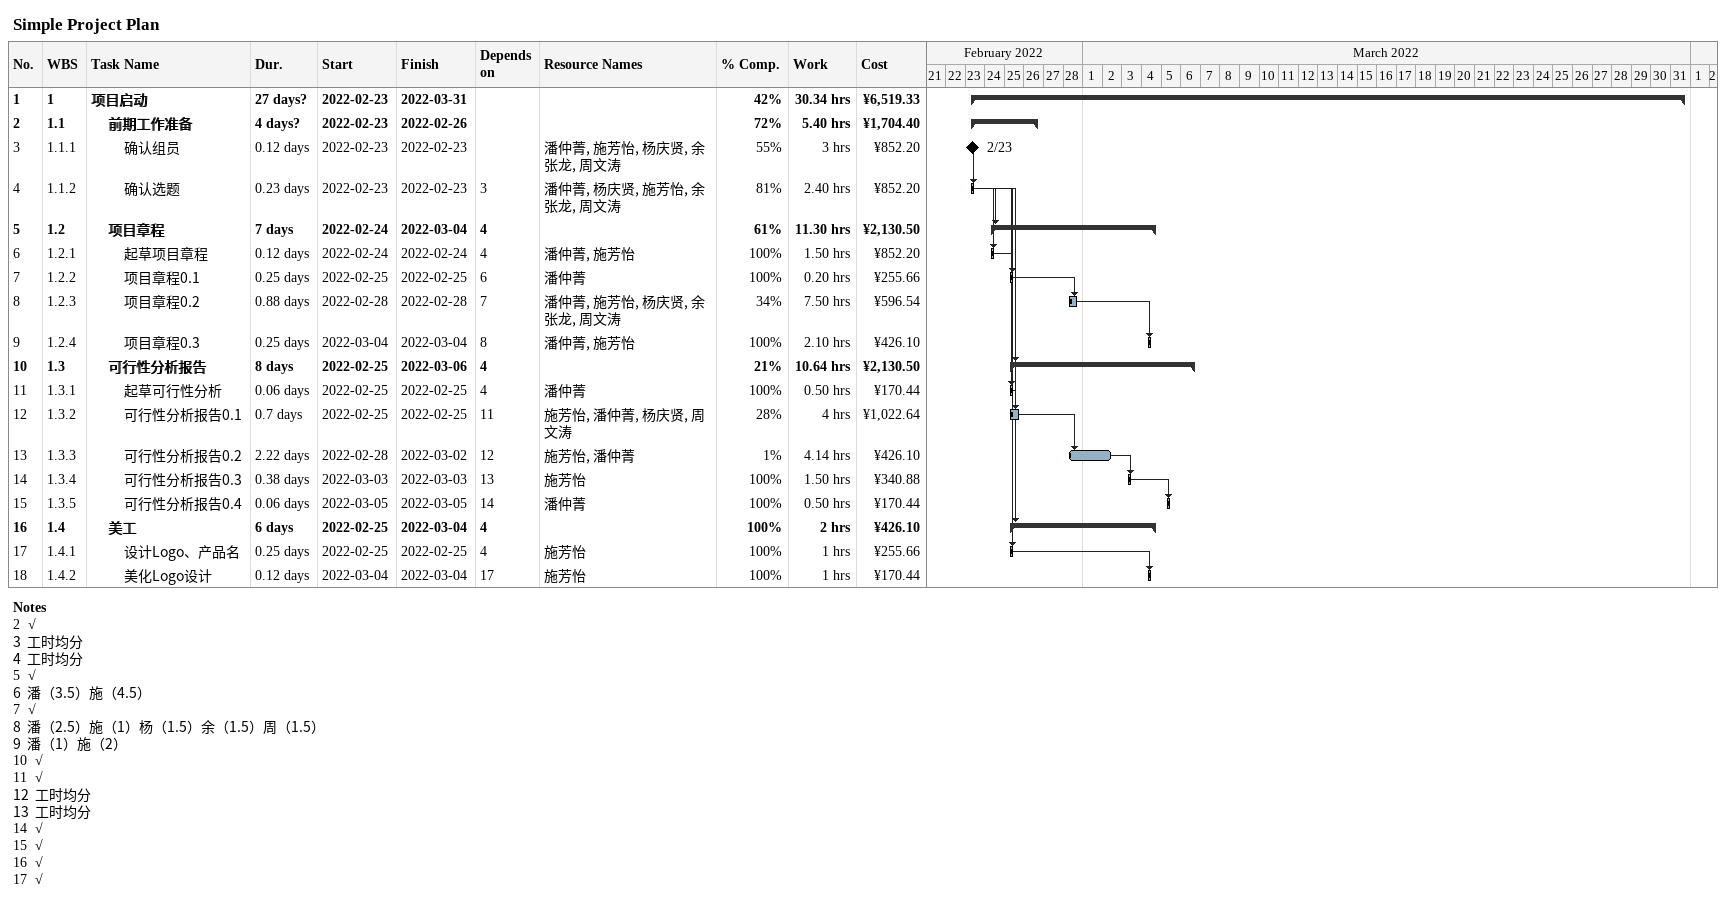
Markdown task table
Simple Project Plan

| ID | WBS | Task | Duration | Start | Finish | Predecessors | Resources | % complete | Work (h) | Cost (¥) |
|---|---|---|---|---|---|---|---|---|---|---|
| 1 | 1 | **项目启动** | 27d? | 2022-02-23 | 2022-03-31 |  |  | 42 | 30.34 | 6519.33 |
| 2 | 1.1 | **前期工作准备** | 4d? | 2022-02-23 | 2022-02-26 |  |  | 72 | 5.40 | 1704.40 |
| 3 | 1.1.1 | 确认组员 | 0.12d | 2022-02-23 | 2022-02-23 |  | 潘仲菁, 施芳怡, 杨庆贤, 余张龙, 周文涛 | 55 | 3 | 852.20 |
| 4 | 1.1.2 | 确认选题 | 0.23d | 2022-02-23 | 2022-02-23 | 3 | 潘仲菁, 杨庆贤, 施芳怡, 余张龙, 周文涛 | 81 | 2.40 | 852.20 |
| 5 | 1.2 | **项目章程** | 7d | 2022-02-24 | 2022-03-04 | 4 |  | 61 | 11.30 | 2130.50 |
| 6 | 1.2.1 | 起草项目章程 | 0.12d | 2022-02-24 | 2022-02-24 | 4 | 潘仲菁, 施芳怡 | 100 | 1.50 | 852.20 |
| 7 | 1.2.2 | 项目章程0.1 | 0.25d | 2022-02-25 | 2022-02-25 | 6 | 潘仲菁 | 100 | 0.20 | 255.66 |
| 8 | 1.2.3 | 项目章程0.2 | 0.88d | 2022-02-28 | 2022-02-28 | 7 | 潘仲菁, 施芳怡, 杨庆贤, 余张龙, 周文涛 | 34 | 7.50 | 596.54 |
| 9 | 1.2.4 | 项目章程0.3 | 0.25d | 2022-03-04 | 2022-03-04 | 8 | 潘仲菁, 施芳怡 | 100 | 2.10 | 426.10 |
| 10 | 1.3 | **可行性分析报告** | 8d | 2022-02-25 | 2022-03-06 | 4 |  | 21 | 10.64 | 2130.50 |
| 11 | 1.3.1 | 起草可行性分析 | 0.06d | 2022-02-25 | 2022-02-25 | 4 | 潘仲菁 | 100 | 0.50 | 170.44 |
| 12 | 1.3.2 | 可行性分析报告0.1 | 0.7d | 2022-02-25 | 2022-02-25 | 11 | 施芳怡, 潘仲菁, 杨庆贤, 周文涛 | 28 | 4 | 1022.64 |
| 13 | 1.3.3 | 可行性分析报告0.2 | 2.22d | 2022-02-28 | 2022-03-02 | 12 | 施芳怡, 潘仲菁 | 1 | 4.14 | 426.10 |
| 14 | 1.3.4 | 可行性分析报告0.3 | 0.38d | 2022-03-03 | 2022-03-03 | 13 | 施芳怡 | 100 | 1.50 | 340.88 |
| 15 | 1.3.5 | 可行性分析报告0.4 | 0.06d | 2022-03-05 | 2022-03-05 | 14 | 潘仲菁 | 100 | 0.50 | 170.44 |
| 16 | 1.4 | **美工** | 6d | 2022-02-25 | 2022-03-04 | 4 |  | 100 | 2 | 426.10 |
| 17 | 1.4.1 | 设计Logo、产品名 | 0.25d | 2022-02-25 | 2022-02-25 | 4 | 施芳怡 | 100 | 1 | 255.66 |
| 18 | 1.4.2 | 美化Logo设计 | 0.12d | 2022-03-04 | 2022-03-04 | 17 | 施芳怡 | 100 | 1 | 170.44 |

Notes
- 2: √
- 3: 工时均分
- 4: 工时均分
- 5: √
- 6: 潘（3.5）施（4.5）
- 7: √
- 8: 潘（2.5）施（1）杨（1.5）余（1.5）周（1.5）
- 9: 潘（1）施（2）
- 10: √
- 11: √
- 12: 工时均分
- 13: 工时均分
- 14: √
- 15: √
- 16: √
- 17: √
